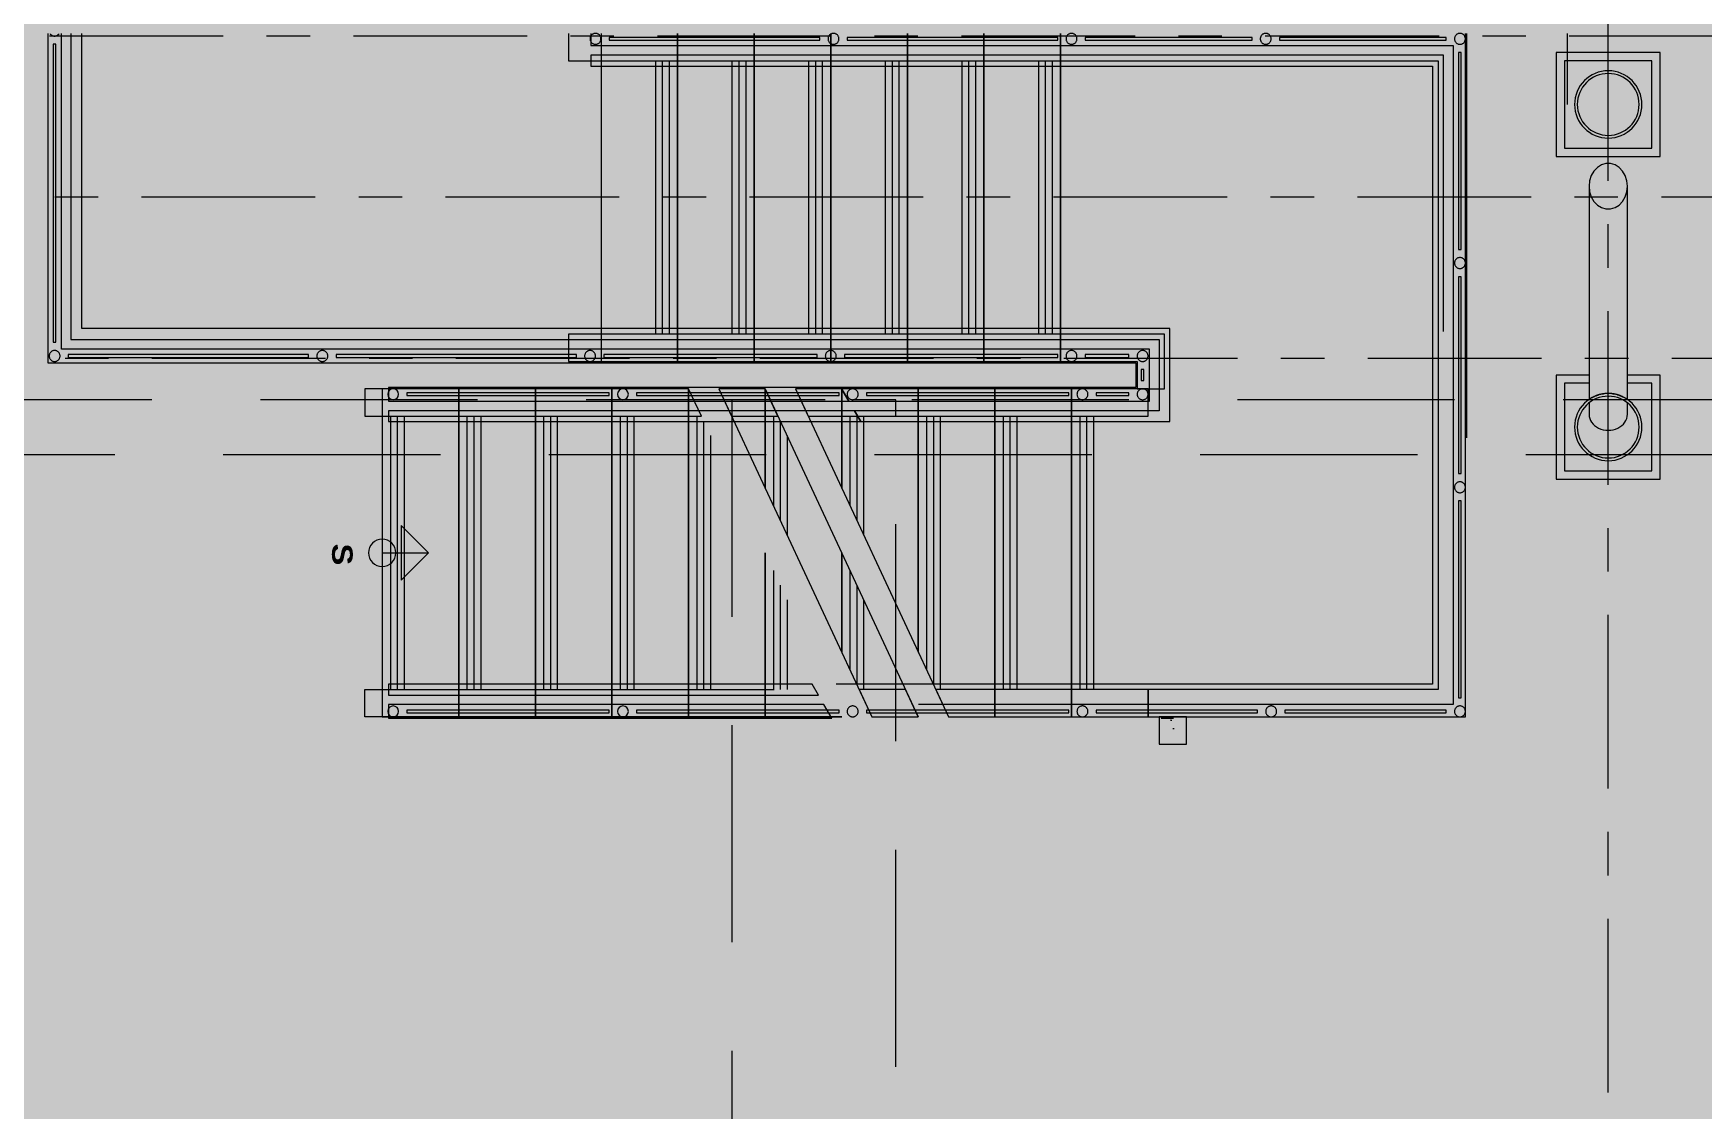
# Model space of a CAD drawing. Header units: metres. Extents: x 1156 to 2335, y -13 to 268.
# Drawn here: x 1250.94 to 1257.05, y 188.25 to 192.19 of the extents above; entities that cross this region are included whole.
import ezdxf

# ---------------------------------------------------------------- set-up
doc = ezdxf.new("R2010")
doc.units = ezdxf.units.M
doc.header["$LTSCALE"] = 0.05
doc.header["$PDMODE"] = 1
for name, pattern in [('Contínua', [0]), ('Grid Line', [0.022225, 0.0127, -0.003175, 0.003175, -0.003175]), ('HIDDEN2', [4.7625, 3.175, -1.5875]), ('IMPORT-Linha de eixo - Traço e ponto', [1500, 1125, -187.5, 0, -187.5]), ('IMPORT-Linha Tracejada 2_1', [225, 150, -75]), ('Overhead 1_16_', [0.00258, 0.001587, -0.000992188])]:
    doc.linetypes.add(name, pattern=pattern)
doc.layers.get('0').update_dxf_attribs({"lineweight": 0})
for name, color, linetype, lineweight, true_color in [('0-1', 7, 'Continuous', 5, 0x767676), ('A-GENM-2', 7, 'Continuous', 5, 0xe9e9e9), ('A-GENM-3', 7, 'Continuous', 5, 0xaeaeae), ('CONTAINER_dwg-1', 9, 'Continuous', 5, 0x808080), ('MV_CHM_EIXOS_2D-1', 9, 'IMPORT-Linha de eixo - Traço e ponto', 5, 0x808080), ('MV_CIV_ESCADA_ARQ-1', 9, 'Continuous', 5, 0x808080), ('MV_CIV_ESCADA_ARQ-2', 9, 'IMPORT-Linha Tracejada 2_1', 5, 0x808080), ('MV_CIV_GUARDA CORPO_ARQ-1', 9, 'Continuous', 5, 0x808080), ('MV_CIV_GUARDA CORPO_ARQ-2', 9, 'IMPORT-Linha Tracejada 2_1', 5, 0x808080), ('S-FNDN-1', 7, 'Continuous', 9, 0xd3d1cb), ('S-GRID-1', 7, 'Grid Line', 5, 0x0080c0)]:
    doc.layers.add(name, color=color, linetype=linetype, lineweight=lineweight, true_color=true_color)
for name, color, linetype, lineweight in [('A-FLOR-OVHD', 7, 'Overhead 1_16_', 5), ('A-GENM', 7, 'Continuous', 5), ('A-GENM-4', 7, 'Continuous', 9), ('ARQ_PAREDE', 3, 'Continuous', 5), ('MV_CIV_PILAR_ARQ', 7, 'Continuous', 5), ('S-FNDN', 7, 'Continuous', 5)]:
    doc.layers.add(name, color=color, linetype=linetype, lineweight=lineweight)
for name, color, linetype in [('FORIR', 4, 'Continuous'), ('G', 1, 'Continuous'), ('sh- talude', 64, 'Continuous'), ('talude', 2, 'Continuous')]:
    doc.layers.add(name, color=color, linetype=linetype)
doc.styles.add('ARIAL', font='', dxfattribs={"height": 1.5})
doc.styles.get("Standard").update_dxf_attribs({"font": 'stylu.ttf'})
doc.styles.get('ARIAL').set_extended_font_data('Arial Black')

# ---------------------------------------------------------------- blocks, each defined once
blk = doc.blocks.new('3D_INFOTEXT')
blk.add_point((0, 0))
at = {"flags": 1}
for tag, p in [('MAR_PEZ', (7.2, 4.1)), ('POS_PEZ', (7.6, -4.3)), ('HANDLE', (7, -38.5)), ('LUN_PRO', (7.2, -21.9)), ('NOM_PRO', (7.6, -13.2)), ('MAT_PRO', (7.6, -30.1))]:
    blk.add_attdef(tag, p, '', height=5.26, dxfattribs=at)
blk = doc.blocks.new('3D_INFOM')
blk.add_point((0, 0))
at = {"layer": 'FORIR', "flags": 1}
for tag, p in [('MARK', (7.6, -4.3)), ('TRA_PEZ', (7.6, -26.3)), ('QTA_PEZ', (7.6, -18.5)), ('NUM_DIS', (7.6, -11.7)), ('DES_PEZ', (7.6, -33.8)), ('TIP_PEZ', (45.7, -18.5)), ('COS_PEZ', (45.7, -26.3)), ('NOT_PEZ', (45.7, -11.7))]:
    blk.add_attdef(tag, p, '', height=5, dxfattribs=at)
blk = doc.blocks.new('PILAR - PILAR-3936892-Térreo')
at = {"layer": 'A-GENM-2'}
h = blk.add_hatch(color=256, dxfattribs=at)
h.paths.add_polyline_path([(0, -0.713), (0.038, -0.707), (0.0723, -0.6895), (0.1004, -0.6605), (0.1175, -0.6249), (0.123, -0.59), (0.117, -0.552), (0.0995, -0.5177), (0.0668, -0.4877), (0.0334, -0.4723), (0, -0.467), (-0.0438, -0.4759), (-0.0723, -0.4905), (-0.0995, -0.5177), (-0.1175, -0.5551), (-0.123, -0.59), (-0.117, -0.628), (-0.0995, -0.6623), (-0.0664, -0.6925), (-0.0349, -0.7075), (-0.0218, -0.7095)])
h.paths.add_polyline_path([(0, -0.703), (-0.0349, -0.6975), (-0.0664, -0.6814), (-0.0914, -0.6564), (-0.1075, -0.6249), (-0.113, -0.59), (-0.1059, -0.552), (-0.0914, -0.5236), (-0.0606, -0.4956), (-0.0334, -0.4823), (0.0028, -0.4774), (0.0398, -0.485), (0.07, -0.5022), (0.0914, -0.5236), (0.1075, -0.5551), (0.113, -0.59), (0.1059, -0.628), (0.0874, -0.6605), (0.0664, -0.6814), (0.0349, -0.6975)])
h.paths.add_polyline_path([(0.0084, 0.208), (0.0248, 0.2128), (0.0438, 0.2264), (0.0524, 0.2355), (0.0631, 0.2556), (0.068, 0.2709), (0.07, 0.2908), (0.068, 0.3108), (0.062, 0.3296), (0.0524, 0.3462), (0.0398, 0.3595), (0.0193, 0.3705), (0.0084, 0.3737), (-0.0084, 0.3737), (-0.0248, 0.3689), (-0.0398, 0.3595), (-0.0524, 0.3462), (-0.062, 0.3296), (-0.068, 0.3108), (-0.07, 0.2908), (-0.068, 0.2709), (-0.0582, 0.2455), (-0.0518, 0.2349), (-0.0334, 0.2182), (-0.0193, 0.2112), (-0.0084, 0.208), (0, 0.208)])
h.paths.add_polyline_path([(0, 0.467), (0.0409, 0.4745), (0.0723, 0.4905), (0.0995, 0.5177), (0.118, 0.5584), (0.123, 0.59), (0.117, 0.628), (0.0995, 0.6623), (0.0664, 0.6925), (0.0349, 0.7075), (-0.0064, 0.712), (-0.038, 0.707), (-0.0723, 0.6895), (-0.0995, 0.6623), (-0.1175, 0.6249), (-0.123, 0.59), (-0.117, 0.552), (-0.0995, 0.5177), (-0.0664, 0.4875), (-0.0349, 0.4725)])
h.paths.add_polyline_path([(0, 0.477), (-0.0349, 0.4825), (-0.0664, 0.4986), (-0.0914, 0.5236), (-0.1075, 0.5551), (-0.113, 0.59), (-0.1059, 0.628), (-0.0914, 0.6564), (-0.0664, 0.6814), (-0.0349, 0.6975), (0, 0.703), (0.0349, 0.6975), (0.0664, 0.6814), (0.0914, 0.6564), (0.1075, 0.6249), (0.113, 0.59), (0.1059, 0.552), (0.0914, 0.5236), (0.0664, 0.4986), (0.0349, 0.4825)])
at = {"layer": 'A-GENM-3'}
h = blk.add_hatch(color=256, dxfattribs=at)
h.paths.add_polyline_path([(0.0995, -0.75), (0.16, -0.75), (0.16, -0.43), (0.07, -0.43), (0.068, -0.4875), (0.0518, -0.4784), (0.062, -0.4852), (0.0723, -0.4905), (0.1025, -0.5236), (0.1175, -0.5551), (0.123, -0.59), (0.117, -0.628), (0.0995, -0.6623), (0.0664, -0.6925), (0.0349, -0.7075), (0, -0.713), (-0.038, -0.707), (-0.0723, -0.6895), (-0.1025, -0.6564), (-0.1175, -0.6249), (-0.123, -0.59), (-0.117, -0.552), (-0.0995, -0.5177), (-0.0668, -0.4877), (-0.07, -0.4889), (-0.0723, -0.43), (-0.16, -0.43), (-0.16, -0.75), (0.0723, -0.75)])
h.paths.add_polyline_path([(0, -0.703), (0.038, -0.6959), (0.0664, -0.6814), (0.0914, -0.6564), (0.1075, -0.6249), (0.113, -0.59), (0.1059, -0.552), (0.0914, -0.5236), (0.07, -0.5022), (0.068, -0.556), (0.0664, -0.5607), (0.0582, -0.5751), (0.0438, -0.5883), (0.026, -0.597), (0.0099, -0.6007), (-0.01, -0.6007), (-0.026, -0.597), (-0.0398, -0.5908), (-0.0536, -0.5801), (-0.0637, -0.5661), (-0.068, -0.556), (-0.07, -0.5431), (-0.07, -0.5022), (-0.0914, -0.5236), (-0.1075, -0.5551), (-0.113, -0.59), (-0.1059, -0.628), (-0.0874, -0.6605), (-0.0664, -0.6814), (-0.0349, -0.6975)])
h.paths.add_polyline_path([(0.0373, -0.4729), (0.0193, -0.4685), (0.0291, -0.4716), (0.0349, -0.4725)])
h.paths.add_polyline_path([(0.038, 0.43), (0.16, 0.43), (0.16, 0.75), (-0.16, 0.75), (-0.16, 0.43), (0.0349, 0.43)])
h.paths.add_polyline_path([(0, 0.467), (-0.0409, 0.4745), (-0.0723, 0.4905), (-0.1025, 0.5236), (-0.1175, 0.5551), (-0.123, 0.59), (-0.117, 0.628), (-0.0995, 0.6623), (-0.0664, 0.6925), (-0.0349, 0.7075), (0, 0.713), (0.038, 0.707), (0.0723, 0.6895), (0.1025, 0.6564), (0.1175, 0.6249), (0.123, 0.59), (0.117, 0.552), (0.0995, 0.5177), (0.0664, 0.4875), (0.0349, 0.4725)])
h.paths.add_polyline_path([(0, 0.477), (0.038, 0.4841), (0.0664, 0.4986), (0.0914, 0.5236), (0.1075, 0.5551), (0.113, 0.59), (0.1059, 0.628), (0.0914, 0.6564), (0.0664, 0.6814), (0.0349, 0.6975), (0, 0.703), (-0.038, 0.6959), (-0.0664, 0.6814), (-0.0914, 0.6564), (-0.1075, 0.6249), (-0.113, 0.59), (-0.1059, 0.552), (-0.0914, 0.5236), (-0.0664, 0.4986), (-0.0349, 0.4825)])
h = blk.add_hatch(color=256, dxfattribs=at)
h.paths.add_polyline_path([(0, -0.6018), (0.0248, -0.5974), (0.0398, -0.5908), (0.0536, -0.5801), (0.0632, -0.5671), (0.068, -0.556), (0.07, -0.5431), (0.068, -0.5001), (0.0606, -0.4956), (0.0334, -0.4823), (-0.0028, -0.4774), (-0.0398, -0.485), (-0.07, -0.5022), (-0.068, -0.556), (-0.0664, -0.5607), (-0.0577, -0.5756), (-0.0444, -0.5879), (-0.0349, -0.5939), (-0.01, -0.6007), (0, -0.6018)])
h.paths.add_polyline_path([(0.07, -0.4889), (0.068, 0.2709), (0.062, 0.2521), (0.0524, 0.2355), (0.0398, 0.2222), (0.0193, 0.2112), (0.0084, 0.208), (-0.0084, 0.208), (-0.0248, 0.2128), (-0.0398, 0.2222), (-0.0524, 0.2355), (-0.062, 0.2521), (-0.068, 0.2709), (-0.07, 0.2709), (-0.068, -0.4875), (-0.0518, -0.4784), (-0.0334, -0.4716), (-0.0193, -0.4685), (0, -0.467), (0.0334, -0.4716), (0.0598, -0.4825), (0.0691, -0.4883)])
at = {"layer": 'A-GENM'}
for p, q in [((0.16, 0.75), (-0.16, 0.75)), ((-0.16, 0.75), (-0.16, 0.43)), ((0.16, 0.43), (0.16, 0.75)), ((-0.16, 0.43), (0.16, 0.43)), ((-0.07, 0.2908), (-0.07, -0.4889)), ((0.07, -0.4889), (0.07, 0.2908)), ((-0.07, -0.43), (-0.16, -0.43)), ((-0.16, -0.43), (-0.16, -0.75)), ((0.16, -0.43), (0.07, -0.43)), ((0.16, -0.75), (0.16, -0.43)), ((-0.07, -0.5022), (-0.07, -0.5431)), ((0.07, -0.5431), (0.07, -0.5022)), ((-0.16, -0.75), (0.16, -0.75))]:
    blk.add_line(p, q, dxfattribs=at)
blk.add_ellipse((0, -0.5431), major_axis=(-0.07, 0), ratio=0.838671, start_param=0, end_param=3.141593, dxfattribs=at)
for points, knots in [([(-0.0391, -0.4734), (-0.0399, -0.4736), (-0.0415, -0.4742), (-0.0438, -0.475), (-0.046, -0.4759), (-0.0487, -0.4771), (-0.0531, -0.479), (-0.0584, -0.4817), (-0.0633, -0.4845), (-0.067, -0.4868), (-0.0694, -0.4884), (-0.07, -0.4888), (-0.07, -0.4889)], [0.6397475, 0.6397475, 0.6397475, 0.6397475, 0.6527778, 0.6666667, 0.6805556, 0.6944444, 0.7222222, 0.7777778, 0.8333333, 0.8888889, 0.9444444, 1, 1, 1, 1]), ([(-0.0597, -0.4825), (-0.059, -0.4821), (-0.0578, -0.4814), (-0.0565, -0.4807), (-0.056, -0.4805)], [0.21768508, 0.21768508, 0.21768508, 0.21768508, 0.23684211, 0.2476639, 0.2476639, 0.2476639, 0.2476639]), ([(0.0384, -0.4731), (0.0377, -0.4729), (0.0365, -0.4725), (0.0351, -0.4721), (0.0341, -0.4718), (0.0334, -0.4716), (0.0326, -0.4714), (0.0316, -0.4711), (0.0297, -0.4706), (0.0269, -0.47), (0.0239, -0.4693), (0.0213, -0.4689), (0.0197, -0.4686), (0.0182, -0.4684), (0.0168, -0.4681), (0.0149, -0.4679), (0.0125, -0.4676), (0.0092, -0.4673), (0.0049, -0.4671), (0, -0.467), (-0.005, -0.4671), (-0.0101, -0.4674), (-0.0141, -0.4678), (-0.0168, -0.4682), (-0.0183, -0.4684), (-0.0193, -0.4685), (-0.0204, -0.4687), (-0.0217, -0.4689), (-0.024, -0.4693), (-0.027, -0.47), (-0.0297, -0.4706), (-0.0316, -0.4711), (-0.0326, -0.4714), (-0.0334, -0.4716), (-0.0341, -0.4718), (-0.0351, -0.4721), (-0.0365, -0.4725), (-0.0377, -0.4729), (-0.0383, -0.4731)], [0.3642277, 0.3642277, 0.3642277, 0.3642277, 0.375, 0.3819444, 0.3854167, 0.3888889, 0.3923611, 0.3958333, 0.4027778, 0.4166667, 0.4305556, 0.4375, 0.4444444, 0.4479167, 0.4513889, 0.4583333, 0.4652778, 0.4722222, 0.4861111, 0.5, 0.5138889, 0.5277778, 0.5416667, 0.5486111, 0.5520833, 0.5555556, 0.5590278, 0.5625, 0.5694444, 0.5833333, 0.5972222, 0.6041667, 0.6076389, 0.6111111, 0.6145833, 0.6180556, 0.625, 0.6357675, 0.6357675, 0.6357675, 0.6357675]), ([(-0.0029, -0.477), (-0.0019, -0.477), (0, -0.477), (0.0019, -0.477), (0.0029, -0.477)], [0.49274808, 0.49274808, 0.49274808, 0.49274808, 0.5, 0.50738959, 0.50738959, 0.50738959, 0.50738959]), ([(0.07, -0.4889), (0.07, -0.4888), (0.0694, -0.4884), (0.067, -0.4868), (0.0633, -0.4845), (0.0584, -0.4817), (0.0531, -0.479), (0.0487, -0.4771), (0.046, -0.4759), (0.0438, -0.475), (0.0415, -0.4742), (0.0399, -0.4736), (0.0391, -0.4734)], [0, 0, 0, 0, 0.0555556, 0.1111111, 0.1666667, 0.2222222, 0.2777778, 0.3055556, 0.3194444, 0.3333333, 0.3472222, 0.3602474, 0.3602474, 0.3602474, 0.3602474]), ([(0.0391, -0.4734), (0.0406, -0.4739), (0.0425, -0.4745), (0.0442, -0.4752), (0.0444, -0.4753)], [0.65538924, 0.65538924, 0.65538924, 0.65538924, 0.67763158, 0.68193346, 0.68193346, 0.68193346, 0.68193346]), ([(0.0475, -0.4766), (0.0477, -0.4766), (0.0491, -0.4772), (0.051, -0.4781), (0.0527, -0.4789), (0.0531, -0.4791)], [0.69854014, 0.69854014, 0.69854014, 0.69854014, 0.70065789, 0.72368421, 0.73212648, 0.73212648, 0.73212648, 0.73212648]), ([(0.056, -0.4805), (0.0568, -0.4809), (0.0581, -0.4816), (0.0592, -0.4822), (0.0597, -0.4825)], [0.75236495, 0.75236495, 0.75236495, 0.75236495, 0.76973684, 0.78235961, 0.78235961, 0.78235961, 0.78235961])]:
    blk.add_open_spline(points, degree=3, knots=knots, dxfattribs=at)
for points in [[(-0.0531, -0.4791), (-0.0514, -0.4783), (-0.0496, -0.4774), (-0.0476, -0.4766)], [(-0.0445, -0.4753), (-0.0427, -0.4747), (-0.0409, -0.474), (-0.0391, -0.4734)], [(-0.0382, -0.4731), (-0.0368, -0.4726), (-0.0353, -0.4722), (-0.0338, -0.4717)], [(-0.0202, -0.4687), (-0.0191, -0.4685), (-0.0181, -0.4683), (-0.017, -0.4682)], [(0.017, -0.4682), (0.0181, -0.4683), (0.0191, -0.4685), (0.0202, -0.4687)], [(0.0338, -0.4717), (0.0353, -0.4722), (0.0368, -0.4726), (0.0382, -0.4731)]]:
    blk.add_open_spline(points, degree=3, dxfattribs=at)
at = {"layer": 'A-GENM-4', "flags": 128}
for points in [[(0.07, 0.2908), (0.068, 0.3108), (0.062, 0.3296), (0.0524, 0.3462), (0.0398, 0.3595), (0.0248, 0.3689), (0.0084, 0.3737), (-0.0084, 0.3737), (-0.0248, 0.3689), (-0.0398, 0.3595), (-0.0524, 0.3462), (-0.062, 0.3296), (-0.068, 0.3108), (-0.07, 0.2908)], [(-0.07, 0.2908), (-0.068, 0.2709), (-0.062, 0.2521), (-0.0524, 0.2355), (-0.0398, 0.2222), (-0.0248, 0.2128), (-0.0084, 0.208), (0.0084, 0.208), (0.0248, 0.2128), (0.0398, 0.2222), (0.0524, 0.2355), (0.062, 0.2521), (0.068, 0.2709), (0.07, 0.2908)]]:
    blk.add_lwpolyline(points, dxfattribs=at)
at = {"layer": 'A-GENM-4'}
for centre, radius, start, end in [((0, 0.59), 0.123, 360, 180), ((0, 0.59), 0.113, 0, 180), ((0, 0.59), 0.123, 180, 360), ((0, 0.59), 0.113, 180, 0), ((0, -0.59), 0.123, 360, 180), ((0, -0.59), 0.113, 0, 180), ((0, -0.59), 0.123, 180, 360), ((0, -0.59), 0.113, 180, 0)]:
    blk.add_arc(centre, radius, start, end, dxfattribs=at)
blk = doc.blocks.new('CONTAINER_dwg-4297997-Térreo')
at = {"layer": 'MV_CIV_ESCADA_ARQ-1'}
for points in [[(7.5874, -2.2), (7.6874, -2.1), (7.5874, -2)], [(7.5178, -2.15), (7.5307, -2.1483), (7.5428, -2.1433), (7.5532, -2.1354), (7.5611, -2.125), (7.5661, -2.1129), (7.5678, -2.1), (7.5661, -2.0871), (7.5611, -2.075), (7.5532, -2.0646), (7.5428, -2.0567), (7.5307, -2.0517), (7.5178, -2.05), (7.5049, -2.0517), (7.4928, -2.0567), (7.4824, -2.0646), (7.4745, -2.075), (7.4695, -2.0871), (7.4678, -2.1), (7.4695, -2.1129), (7.4745, -2.125), (7.4824, -2.1354), (7.4928, -2.1433), (7.5049, -2.1483)]]:
    blk.add_hatch(color=256, dxfattribs=at).paths.add_polyline_path(points)
at = {"layer": 'MV_CIV_PILAR_ARQ'}
h = blk.add_hatch(dxfattribs=at)
h.set_pattern_fill('FP_10', color=256, style=0, pattern_type=2)
h.set_pattern_definition([(0, (3.348, 58.742), (0, 0.46765), [0.045, -0.225]), (0, (3.483, 58.976), (0, 0.46765), [0.045, -0.225]), (60, (3.348, 58.742), (-0.4049968, 0.233825), [0.045, -0.225]), (60, (3.618, 58.742), (-0.4049968, 0.233825), [0.045, -0.225]), (120, (3.393, 58.742), (0.4049968, 0.233825), [0.045, -0.225]), (120, (3.663, 58.742), (0.4049968, 0.233825), [0.045, -0.225]), (0, (3.348, 58.787), (0, 0.09), [0, -0.09, 0, -0.135]), (45, (3.393, 58.787), (-0.06363961, 0.06363961), [0, -0.0675, 0, -0.1125])])
h.paths.add_polyline_path([(10.4578, -2.8), (10.4578, -2.7), (10.3578, -2.7), (10.3578, -2.8)])
at = {"layer": '0-1', "flags": 128}
blk.add_lwpolyline([(10.3578, -2.7), (10.3578, -2.8), (10.4578, -2.8), (10.4578, -2.7)], close=True, dxfattribs=at)
at = {"layer": 'MV_CHM_EIXOS_2D-1'}
blk.add_line((11.85, -0.2), (11.85, -0.46), dxfattribs=at)
at = {"layer": 'MV_CIV_ESCADA_ARQ-1'}
for p, q in [((8.9478, -1.6), (8.9478, -1.9278)), ((8.9728, -1.6179), (8.9728, -1.9814)), ((8.9978, -1.6714), (8.9978, -2.035)), ((9.2278, -2.1643), (9.2278, -2.5278)), ((9.2528, -2.2179), (9.2528, -2.5814)), ((9.2778, -2.2714), (9.2778, -2.6)), ((9.3082, -2.7), (9.4778, -2.7))]:
    blk.add_line(p, q, dxfattribs=at)
at = {"layer": 'MV_CIV_ESCADA_ARQ-1', "flags": 128}
for points in [[(8.9178, -1.5), (8.9178, -1.8635), (8.9178, -1.5), (8.7482, -1.5)], [(7.5178, -2.1), (7.6874, -2.1), (7.5874, -2), (7.5874, -2.2), (7.6874, -2.1)], [(9.1978, -2.4635), (9.1978, -2.1), (9.1978, -2.4635)]]:
    blk.add_lwpolyline(points, dxfattribs=at)
at = {"layer": 'MV_CIV_ESCADA_ARQ-1'}
for start, end in [(90, 270), (270, 90)]:
    blk.add_arc((7.5178, -2.1), 0.05, start, end, dxfattribs=at)
at = {"layer": 'MV_CIV_ESCADA_ARQ-2'}
for p, q in [((8.3178, -0.2), (8.3178, -1.4)), ((8.8778, -1.4), (8.8778, -0.2)), ((9.1578, -1.4), (9.1578, -0.2)), ((9.4378, -1.4), (9.4378, -0.2)), ((8.5178, -1.3), (8.5178, -0.3)), ((8.5428, -1.3), (8.5428, -0.3)), ((8.5678, -1.3), (8.5678, -0.3)), ((8.7978, -1.3), (8.7978, -0.3)), ((8.8228, -1.3), (8.8228, -0.3)), ((8.8478, -1.3), (8.8478, -0.3)), ((9.0778, -1.3), (9.0778, -0.3)), ((9.1028, -1.3), (9.1028, -0.3)), ((9.1278, -1.3), (9.1278, -0.3)), ((9.3578, -1.3), (9.3578, -0.3)), ((9.3828, -1.3), (9.3828, -0.3)), ((9.4078, -1.3), (9.4078, -0.3)), ((9.6378, -1.3), (9.6378, -0.3)), ((9.6628, -1.3), (9.6628, -0.3)), ((9.6878, -1.3), (9.6878, -0.3)), ((9.9178, -1.3), (9.9178, -0.3)), ((9.9428, -1.3), (9.9428, -0.3)), ((9.9678, -1.3), (9.9678, -0.3)), ((8.7482, -1.5), (9.3082, -2.7)), ((7.5478, -1.6), (7.5478, -2.6)), ((7.5728, -1.6), (7.5728, -2.6)), ((7.5978, -1.6), (7.5978, -2.6)), ((7.8278, -1.6), (7.8278, -2.6)), ((7.8528, -1.6), (7.8528, -2.6)), ((7.8778, -1.6), (7.8778, -2.6)), ((8.1078, -1.6), (8.1078, -2.6)), ((8.1328, -1.6), (8.1328, -2.6)), ((8.1578, -1.6), (8.1578, -2.6)), ((8.3878, -1.6), (8.3878, -2.6)), ((8.4128, -1.6), (8.4128, -2.6)), ((8.4378, -1.6), (8.4378, -2.6)), ((8.6678, -1.6), (8.6678, -2.6)), ((8.6928, -1.6179), (8.6928, -2.6)), ((9.2278, -1.6), (9.2278, -1.9278)), ((9.2528, -1.6), (9.2528, -1.9814)), ((9.2778, -1.6), (9.2778, -2.035)), ((9.5078, -1.6), (9.5078, -2.5278)), ((9.5328, -1.6), (9.5328, -2.5814)), ((9.5578, -1.6), (9.5578, -2.6)), ((9.7878, -1.6), (9.7878, -2.6)), ((9.8128, -1.6), (9.8128, -2.6)), ((9.8378, -1.6), (9.8378, -2.6)), ((10.0678, -1.6), (10.0678, -2.6)), ((10.0928, -1.6), (10.0928, -2.6)), ((10.1178, -1.6), (10.1178, -2.6)), ((8.7178, -1.6714), (8.7178, -2.6)), ((8.9178, -2.7), (8.9178, -2.1)), ((9.1978, -2.4635), (9.1978, -2.1)), ((8.9478, -2.1643), (8.9478, -2.6)), ((8.9728, -2.2179), (8.9728, -2.6)), ((8.9978, -2.2714), (8.9978, -2.6))]:
    blk.add_line(p, q, dxfattribs=at)
at = {"layer": 'MV_CIV_ESCADA_ARQ-2', "flags": 128}
for points in [[(8.1994, -0.2), (8.1994, -0.3), (8.3178, -0.3), (9.9978, -0.3), (9.9978, -0.2)], [(8.3178, -0.2), (8.3178, -1.4), (8.5978, -1.4)], [(8.5978, -0.2), (8.5978, -1.4), (8.8778, -1.4), (8.8778, -0.2)], [(8.8778, -0.2), (8.8778, -1.4), (9.1578, -1.4), (9.1578, -0.2)], [(9.1578, -0.2), (9.1578, -1.4), (9.4378, -1.4), (9.4378, -0.2)], [(9.4378, -0.2), (9.4378, -1.4), (9.7178, -1.4)], [(9.7178, -0.2), (9.7178, -1.4), (9.9978, -1.4)], [(9.9978, -0.2), (9.9978, -0.3), (11.3778, -0.3), (11.3778, -2.6), (10.3178, -2.6), (10.3178, -2.7)], [(9.9978, -0.2), (9.9978, -1.4), (10.2778, -1.4), (10.2778, -1.5), (10.0378, -1.5)], [(10.0378, -2.7), (10.0378, -1.5), (10.0378, -2.7), (11.4778, -2.7), (11.4778, -0.2)], [(10.3178, -2.7), (11.4778, -2.7), (11.4778, -0.2)], [(7.5178, -1.5), (7.4543, -1.5), (7.4543, -1.6), (7.5178, -1.6), (8.6845, -1.6), (8.6378, -1.5), (7.5178, -1.5), (7.5178, -2.7), (7.7978, -2.7), (7.7978, -1.5), (7.5178, -1.5), (7.5178, -2.7)], [(8.6378, -2.7), (8.6378, -1.5), (8.6378, -2.7), (8.9178, -2.7), (8.9178, -2.1), (8.9178, -2.7), (9.1978, -2.7), (7.5178, -2.7), (7.4543, -2.7), (7.4543, -2.6), (7.5178, -2.6), (9.1511, -2.6), (9.1978, -2.7), (8.6378, -1.5)], [(7.7978, -1.5), (7.7978, -2.7), (8.0778, -2.7), (8.0778, -1.5), (7.7978, -1.5), (7.7978, -2.7)], [(8.0778, -1.5), (8.0778, -2.7), (8.3578, -2.7), (8.3578, -1.5), (8.0778, -1.5), (8.0778, -2.7)], [(8.3578, -1.5), (8.3578, -2.7), (8.6378, -2.7), (8.6378, -1.5), (8.3578, -1.5), (8.3578, -2.7)], [(8.9178, -1.8635), (8.9178, -1.5), (9.4778, -2.7)], [(9.1978, -1.8635), (9.1978, -1.5), (9.1978, -1.8635), (9.1978, -1.5), (9.0282, -1.5), (9.5882, -2.7), (9.7578, -2.7), (9.7578, -1.5), (9.4778, -1.5)], [(9.4778, -2.4635), (9.4778, -1.5), (9.4778, -2.4635), (9.4778, -1.5), (9.1978, -1.5)], [(9.7578, -2.7), (9.7578, -1.5), (9.7578, -2.7), (10.0378, -2.7), (10.0378, -1.5), (9.7578, -1.5)]]:
    blk.add_lwpolyline(points, dxfattribs=at)
for points in [[(8.5978, -0.2), (8.5978, -1.4)], [(9.7178, -0.2), (9.7178, -1.4)], [(9.9978, -0.2), (9.9978, -1.4)], [(9.9978, -1.3), (8.3178, -1.3), (8.1994, -1.3), (8.1994, -1.4), (8.3178, -1.4), (9.9978, -1.4)], [(10.3778, -1.5), (10.3778, -1.3), (9.9978, -1.3), (9.9978, -1.4), (10.2778, -1.4), (10.2778, -1.5)], [(8.9645, -1.6), (8.9178, -1.5), (8.7482, -1.5), (8.7948, -1.6)], [(10.3178, -1.5), (10.2778, -1.5), (9.0282, -1.5), (9.0748, -1.6), (10.2778, -1.6), (10.3178, -1.6)], [(9.4311, -2.6), (9.2615, -2.6), (9.3082, -2.7), (9.4778, -2.7)], [(10.3178, -2.6), (9.5415, -2.6), (9.5882, -2.7), (10.3178, -2.7)]]:
    blk.add_lwpolyline(points, close=True, dxfattribs=at)
at = {"layer": 'MV_CIV_GUARDA CORPO_ARQ-1', "flags": 128}
for points in [[(6.325, -0.2399), (6.315, -0.2399), (6.315, -1.33), (6.325, -1.33)], [(6.37, -1.375), (6.37, -1.385), (7.2489, -1.385), (7.2489, -1.375)], [(7.3489, -1.375), (7.3489, -1.385), (8.2278, -1.385), (8.2278, -1.375)], [(8.3278, -1.375), (8.3278, -1.385), (9.1078, -1.385), (9.1078, -1.375)], [(9.2078, -1.375), (9.2078, -1.385), (9.9878, -1.385), (9.9878, -1.375)], [(10.0878, -1.375), (10.0878, -1.385), (10.2478, -1.385), (10.2478, -1.375)], [(10.3028, -1.43), (10.2928, -1.43), (10.2928, -1.47), (10.3028, -1.47)], [(7.5578, -1.545), (9.2238, -1.545), (9.1949, -1.495), (7.5578, -1.495), (7.5409, -1.495), (7.5409, -1.545)], [(8.3478, -1.525), (8.3478, -1.515), (7.6078, -1.515), (7.6078, -1.525)], [(9.1878, -1.525), (9.1878, -1.515), (8.4478, -1.515), (8.4478, -1.525)], [(10.2478, -1.525), (10.2478, -1.515), (10.1278, -1.515), (10.1278, -1.525)], [(7.5578, -1.62), (9.2671, -1.62), (9.244, -1.58), (7.5578, -1.58), (7.5409, -1.58), (7.5409, -1.62)], [(7.5578, -2.62), (9.1123, -2.62), (9.0892, -2.58), (7.5578, -2.58), (7.5409, -2.58), (7.5409, -2.62)], [(7.5578, -2.705), (9.1613, -2.705), (9.1325, -2.655), (7.5578, -2.655), (7.5409, -2.655), (7.5409, -2.705)], [(7.6078, -2.675), (7.6078, -2.685), (8.3478, -2.685), (8.3478, -2.675)], [(8.4478, -2.675), (8.4478, -2.685), (9.1498, -2.685), (9.144, -2.675)]]:
    blk.add_lwpolyline(points, close=True, dxfattribs=at)
at = {"layer": 'MV_CIV_GUARDA CORPO_ARQ-1'}
for centre, start, end in [((7.5578, -1.52), 90, 270), ((7.5578, -1.52), 270, 90), ((8.3978, -1.52), 90, 270), ((8.3978, -1.52), 270, 90), ((7.5578, -2.68), 90, 270), ((7.5578, -2.68), 270, 90), ((8.3978, -2.68), 90, 270), ((8.3978, -2.68), 270, 90)]:
    blk.add_arc(centre, 0.02, start, end, dxfattribs=at)
at = {"layer": 'MV_CIV_GUARDA CORPO_ARQ-2', "flags": 128}
for points in [[(6.295, -0.2), (6.295, -1.405), (8.2778, -1.405), (10.0378, -1.405), (10.2728, -1.405), (10.2728, -1.495), (10.0778, -1.495), (9.1949, -1.495), (9.2238, -1.545), (10.0778, -1.545)], [(10.0778, -1.545), (10.3228, -1.545), (10.3228, -1.355), (10.0378, -1.355), (8.2778, -1.355), (6.345, -1.355), (6.345, -0.2)], [(6.38, -0.2), (6.38, -1.32), (8.2778, -1.32), (10.0378, -1.32), (10.3578, -1.32), (10.3578, -1.58), (10.0778, -1.58), (9.244, -1.58), (9.2671, -1.62), (10.0778, -1.62)], [(10.0778, -1.62), (10.3978, -1.62), (10.3978, -1.28), (10.0378, -1.28), (8.2778, -1.28), (6.42, -1.28), (6.42, -0.2)], [(8.2809, -0.2), (8.2809, -0.245), (8.2976, -0.245)], [(8.2976, -0.245), (10.0378, -0.245), (11.4328, -0.245), (11.4328, -2.655), (10.0778, -2.655), (9.1325, -2.655), (9.1613, -2.705), (10.0778, -2.705), (11.4828, -2.705), (11.4828, -0.2)], [(8.2976, -0.32), (10.0378, -0.32), (11.3578, -0.32), (11.3578, -2.58), (10.0778, -2.58), (9.0892, -2.58), (9.1123, -2.62), (10.0778, -2.62), (11.3978, -2.62), (11.3978, -0.28), (10.0378, -0.28), (8.2976, -0.28), (8.2809, -0.28), (8.2809, -0.32), (8.2976, -0.32)]]:
    blk.add_lwpolyline(points, dxfattribs=at)
for points in [[(9.1177, -0.225), (9.1177, -0.215), (8.3476, -0.215), (8.3476, -0.225)], [(9.9878, -0.225), (9.9878, -0.215), (9.2177, -0.215), (9.2177, -0.225)], [(10.6978, -0.225), (10.6978, -0.215), (10.0878, -0.215), (10.0878, -0.225)], [(11.4078, -0.225), (11.4078, -0.215), (10.7978, -0.215), (10.7978, -0.225)], [(11.4528, -0.99), (11.4628, -0.99), (11.4628, -0.27), (11.4528, -0.27)], [(11.4528, -1.81), (11.4628, -1.81), (11.4628, -1.09), (11.4528, -1.09)], [(10.0278, -1.525), (10.0278, -1.515), (9.2878, -1.515), (9.2878, -1.525)], [(11.4528, -2.63), (11.4628, -2.63), (11.4628, -1.91), (11.4528, -1.91)], [(9.1498, -2.685), (9.1878, -2.685), (9.1878, -2.675), (9.144, -2.675)], [(9.2878, -2.675), (9.2878, -2.685), (10.0278, -2.685), (10.0278, -2.675)], [(10.1278, -2.675), (10.1278, -2.685), (10.7178, -2.685), (10.7178, -2.675)], [(10.8178, -2.675), (10.8178, -2.685), (11.4078, -2.685), (11.4078, -2.675)]]:
    blk.add_lwpolyline(points, close=True, dxfattribs=at)
at = {"layer": 'MV_CIV_GUARDA CORPO_ARQ-2'}
for centre, start, end in [((6.32, -0.1899), 215.0122, 324.9878), ((8.2976, -0.22), 90.00077, 270), ((8.2976, -0.22), 270, 89.99923), ((9.1677, -0.22), 90.00047, 270), ((9.1677, -0.22), 270, 89.99953), ((10.0378, -0.22), 90.00016, 270), ((10.0378, -0.22), 270, 89.99984), ((10.7478, -0.22), 90, 270), ((10.7478, -0.22), 270, 90), ((11.4578, -0.22), 0, 180), ((11.4578, -0.22), 180, 0), ((11.4578, -1.04), 0, 180), ((11.4578, -1.04), 180, 0), ((6.32, -1.38), 0, 180), ((6.32, -1.38), 180, 0), ((7.2989, -1.38), 90, 270), ((7.2989, -1.38), 270, 90), ((8.2778, -1.38), 90, 270), ((8.2778, -1.38), 270, 90), ((9.1578, -1.38), 90, 270), ((9.1578, -1.38), 270, 90), ((10.0378, -1.38), 90, 270), ((10.0378, -1.38), 270, 90), ((10.2978, -1.38), 90, 270), ((10.2978, -1.38), 270, 90), ((9.2378, -1.52), 90, 270), ((9.2378, -1.52), 270, 90), ((10.0778, -1.52), 90, 270), ((10.0778, -1.52), 270, 90), ((10.2978, -1.52), 0, 180), ((10.2978, -1.52), 180, 0), ((11.4578, -1.86), 0, 180), ((11.4578, -1.86), 180, 0), ((9.2378, -2.68), 90, 270), ((9.2378, -2.68), 270, 90), ((10.0778, -2.68), 90, 270), ((10.0778, -2.68), 270, 90), ((10.7678, -2.68), 90, 270), ((10.7678, -2.68), 270, 90), ((11.4578, -2.68), 90, 270), ((11.4578, -2.68), 270, 90)]:
    blk.add_arc(centre, 0.02, start, end, dxfattribs=at)
at = {"layer": 'MV_CIV_PILAR_ARQ', "flags": 128}
blk.add_lwpolyline([(10.3578, -2.7), (10.3578, -2.8), (10.4578, -2.8), (10.4578, -2.7)], close=True, dxfattribs=at)
at = {"layer": 'MV_CIV_ESCADA_ARQ-1', "insert": (7.4096, -2.0657), "char_height": 0.075, "width": 0.083558, "attachment_point": 1, "rotation": 270, "line_spacing_factor": 0.941778, "style": 'ARIAL'}
blk.add_mtext('S', dxfattribs=at)
blk = doc.blocks.new('A$C48630bea')
at = {"layer": 'S-FNDN-1'}
h = blk.add_hatch(color=256, dxfattribs=at)
h.paths.add_polyline_path([(34.0653, 63.5835), (34.0953, 63.5835), (34.0953, 63.9635), (33.7153, 63.9635), (33.7153, 63.5835), (33.9447, 63.5835)])
h.paths.add_polyline_path([(33.9447, 63.6135), (33.7453, 63.6135), (33.7453, 63.9335), (34.0653, 63.9335), (34.0653, 63.6135)])
blk.add_hatch(color=256, dxfattribs=at).paths.add_polyline_path([(34.0953, 62.4035), (34.0953, 62.7835), (33.9753, 62.7835), (33.9753, 62.7535), (34.0653, 62.7535), (34.0653, 62.4335), (33.7453, 62.4335), (33.7453, 62.7535), (33.8353, 62.7535), (33.8353, 62.7835), (33.7153, 62.7835), (33.7153, 62.4035), (34.0653, 62.4035)])
at = {"layer": 'A-FLOR-OVHD', "linetype": 'HIDDEN2', "ltscale": 5}
for p, q in [((94.0653, 62.6935), (15.7453, 62.6935)), ((30.7014, 62.6935), (30.7014, 30.4885)), ((31.3014, 30.4885), (31.3014, 62.6935)), ((15.7453, 62.4935), (94.0653, 62.4935))]:
    blk.add_line(p, q, dxfattribs=at)
at = {"layer": 'A-FLOR-OVHD', "linetype": 'HIDDEN2'}
blk.add_line((31.3014, 62.6935), (30.7014, 62.6935), dxfattribs=at)
at = {"layer": 'S-FNDN'}
for p, q in [((34.0953, 63.9635), (33.7153, 63.9635)), ((33.7153, 63.9635), (33.7153, 63.5835)), ((34.0953, 63.5835), (34.0953, 63.9635)), ((33.7153, 63.5835), (34.0953, 63.5835)), ((33.8353, 62.7835), (33.7153, 62.7835)), ((33.7153, 62.7835), (33.7153, 62.4035)), ((34.0953, 62.7835), (33.9753, 62.7835)), ((34.0953, 62.4035), (34.0953, 62.7835)), ((33.7153, 62.4035), (34.0953, 62.4035))]:
    blk.add_line(p, q, dxfattribs=at)
at = {"layer": 'A-GENM'}
blk.add_blockref('PILAR - PILAR-3936892-Térreo', (33.9053, 63.1835), dxfattribs=at)
at = {"layer": 'CONTAINER_dwg-1'}
blk.add_blockref('CONTAINER_dwg-4297997-Térreo', (21.9053, 64.2335), dxfattribs=at)

msp = doc.modelspace()

# ---------------------------------------------------------------- hatches: boundary and pattern name
at = {"layer": 'ARQ_PAREDE', "true_color": 0xf7f281}
h = msp.add_hatch(color=51, dxfattribs=at)
h.dxf.hatch_style = 1
h.paths.add_polyline_path([(1238.0757, 192.668), (1244.5524, 192.668), (1244.5503, 197.376), (1268.6624, 197.3797), (1268.7024, 197.3797), (1298.5524, 197.3797), (1298.7503, 197.376), (1304.8684, 197.37), (1304.8503, 192.6497), (1317.329, 192.668), (1317.329, 192.3027), (1317.1254, 192.3027), (1317.1254, 149.8545), (1238.0757, 149.8545)])
h.paths.add_polyline_path([(1317.3002, 191.2291), (1317.3002, 139.2102)])
at = {"layer": 'sh- talude'}
h = msp.add_hatch(color=256, dxfattribs=at)
edge = h.paths.add_edge_path()
edge.add_line((1312.7625, 205.0351), (1292.5493, 206.9062))
edge.add_line((1292.5493, 206.9062), (1288.6223, 207.2072))
edge.add_line((1288.6223, 207.2072), (1285.5533, 207.4412))
edge.add_line((1285.5533, 207.4412), (1282.0343, 207.5672))
edge.add_line((1282.0343, 207.5672), (1279.3713, 207.5362))
edge.add_line((1279.3713, 207.5362), (1276.5203, 207.6002))
edge.add_line((1276.5203, 207.6002), (1274.0843, 207.6532))
edge.add_line((1274.0843, 207.6532), (1270.3683, 207.6682))
edge.add_line((1270.3683, 207.6682), (1267.2763, 207.6832))
edge.add_line((1267.2763, 207.6832), (1263.5473, 207.4882))
edge.add_line((1263.5473, 207.4882), (1259.3603, 207.4172))
edge.add_line((1259.3603, 207.4172), (1255.3893, 207.2592))
edge.add_line((1255.3893, 207.2592), (1252.2383, 207.1972))
edge.add_line((1252.2383, 207.1972), (1248.8783, 206.9572))
edge.add_line((1248.8783, 206.9572), (1245.7783, 206.7962))
edge.add_line((1245.7783, 206.7962), (1243.2333, 206.7602))
edge.add_line((1243.2333, 206.7602), (1240.8083, 206.8322))
edge.add_line((1240.8083, 206.8322), (1238.4383, 206.6882))
edge.add_line((1238.4383, 206.6882), (1235.5693, 206.4152))
edge.add_line((1235.5693, 206.4152), (1234.8133, 206.2562))
edge.add_line((1234.8133, 206.2562), (1234.0843, 205.9572))
edge.add_line((1234.0843, 205.9572), (1233.2083, 205.4562))
edge.add_line((1233.2083, 205.4562), (1232.5573, 204.9592))
edge.add_line((1232.5573, 204.9592), (1232.0403, 204.4122))
edge.add_line((1232.0403, 204.4122), (1231.5643, 203.5252))
edge.add_line((1231.5643, 203.5252), (1231.1633, 202.6932))
edge.add_line((1231.1633, 202.6932), (1230.7913, 201.1292))
edge.add_line((1230.7913, 201.1292), (1229.9023, 199.0652))
edge.add_line((1229.9023, 199.0652), (1229.3253, 197.1352))
edge.add_line((1229.3253, 197.1352), (1228.7263, 194.9192))
edge.add_line((1228.7263, 194.9192), (1228.1513, 192.8452))
edge.add_line((1228.1513, 192.8452), (1227.2283, 190.4052))
edge.add_line((1227.2283, 190.4052), (1226.2213, 187.8382))
edge.add_line((1226.2213, 187.8382), (1225.4373, 185.5572))
edge.add_line((1225.4373, 185.5572), (1224.5773, 183.1922))
edge.add_line((1224.5773, 183.1922), (1223.6923, 180.7422))
edge.add_line((1223.6923, 180.7422), (1222.6003, 178.5432))
edge.add_line((1222.6003, 178.5432), (1221.2983, 176.3212))
edge.add_line((1221.2983, 176.3212), (1219.8573, 174.2532))
edge.add_line((1219.8573, 174.2532), (1219.0523, 171.6592))
edge.add_line((1219.0523, 171.6592), (1220.3203, 173.5492))
edge.add_line((1220.3203, 173.5492), (1221.2813, 174.9962))
edge.add_line((1221.2813, 174.9962), (1222.1743, 176.4812))
edge.add_line((1222.1743, 176.4812), (1224.2773, 180.1242))
edge.add_line((1224.2773, 180.1242), (1225.1113, 181.9892))
edge.add_line((1225.1113, 181.9892), (1225.8333, 184.0162))
edge.add_line((1225.8333, 184.0162), (1226.7913, 186.6852))
edge.add_line((1226.7913, 186.6852), (1227.5533, 188.7752))
edge.add_line((1227.5533, 188.7752), (1228.2163, 190.3842))
edge.add_line((1228.2163, 190.3842), (1228.6693, 191.9922))
edge.add_line((1228.6693, 191.9922), (1229.3993, 193.6362))
edge.add_line((1229.3993, 193.6362), (1229.8563, 195.5032))
edge.add_line((1229.8563, 195.5032), (1230.3273, 196.8182))
edge.add_line((1230.3273, 196.8182), (1230.7373, 198.2282))
edge.add_line((1230.7373, 198.2282), (1231.3893, 199.9412))
edge.add_line((1231.3893, 199.9412), (1232.1013, 201.6372))
edge.add_line((1232.1013, 201.6372), (1232.7043, 202.9992))
edge.add_line((1232.7043, 202.9992), (1233.4113, 203.9652))
edge.add_line((1233.4113, 203.9652), (1234.1103, 204.7712))
edge.add_line((1234.1103, 204.7712), (1235.8883, 205.5532))
edge.add_line((1235.8883, 205.5532), (1238.5183, 205.8332))
edge.add_line((1238.5183, 205.8332), (1241.3463, 205.8672))
edge.add_line((1241.3463, 205.8672), (1243.9033, 205.7992))
edge.add_line((1243.9033, 205.7992), (1246.4843, 205.9412))
edge.add_line((1246.4843, 205.9412), (1248.9408, 206.083))
edge.add_line((1248.9408, 206.083), (1252.2782, 206.3214))
edge.add_line((1252.2782, 206.3214), (1255.4154, 206.3831))
edge.add_line((1255.4154, 206.3831), (1259.3852, 206.5411))
edge.add_line((1259.3852, 206.5411), (1263.5776, 206.6122))
edge.add_line((1263.5776, 206.6122), (1267.2971, 206.8067))
edge.add_line((1267.2971, 206.8067), (1270.3641, 206.7918))
edge.add_line((1270.3641, 206.7918), (1274.073, 206.7768))
edge.add_line((1274.073, 206.7768), (1276.5013, 206.724))
edge.add_line((1276.5013, 206.724), (1279.3666, 206.6597))
edge.add_line((1279.3666, 206.6597), (1282.0237, 206.6906))
edge.add_line((1282.0237, 206.6906), (1285.5043, 206.566))
edge.add_line((1285.5043, 206.566), (1288.5557, 206.3333))
edge.add_line((1288.5557, 206.3333), (1292.4754, 206.0329))
edge.add_line((1292.4754, 206.0329), (1315.6198, 203.8904))
edge.add_line((1315.6198, 203.8904), (1317.3723, 203.1492))
edge.add_line((1317.3723, 203.1492), (1321.2743, 201.9172))
edge.add_line((1321.2743, 201.9172), (1324.4133, 201.1522))
edge.add_line((1324.4133, 201.1522), (1328.1723, 199.1092))
edge.add_line((1328.1723, 199.1092), (1333.3393, 197.7782))
edge.add_line((1333.3393, 197.7782), (1337.5263, 196.3752))
edge.add_line((1337.5263, 196.3752), (1345.0523, 193.5572))
edge.add_line((1345.0523, 193.5572), (1351.5073, 191.1952))
edge.add_line((1351.5073, 191.1952), (1353.8593, 190.3312))
edge.add_line((1353.8593, 190.3312), (1357.9883, 188.1392))
edge.add_line((1357.9883, 188.1392), (1361.0903, 186.1532))
edge.add_line((1361.0903, 186.1532), (1363.8433, 184.0112))
edge.add_line((1363.8433, 184.0112), (1364.8934, 183.1132))
edge.add_arc((1363.9185, 181.9732), 1.5, -90, 49.46231, ccw=False)
edge.add_arc((1363.6208, 181.4927), 1.0621, 286.27932, 414.10627)
edge.add_line((1364.2435, 182.3532), (1360.999, 183.9908))
edge.add_line((1360.999, 183.9908), (1346.2328, 190.0817))
edge.add_arc((1345.0184, 187.3385), 3, 66.1202, 74.81332)
edge.add_line((1345.8042, 190.2337), (1335.3939, 193.0595))
edge.add_line((1335.3939, 193.0595), (1335.0939, 191.5867))
edge.add_line((1335.0939, 191.5867), (1322.3926, 195.0344))
edge.add_line((1322.3926, 195.0344), (1303.1424, 200.172))
edge.add_line((1303.1424, 200.172), (1288.4978, 201.3952))
edge.add_line((1288.4978, 201.3952), (1237.3978, 200.4221))
edge.add_line((1237.3978, 200.4221), (1226.1318, 174.8282))
edge.add_line((1226.1318, 174.8282), (1219.6163, 160.6637))
edge.add_line((1219.6163, 160.6637), (1215.8403, 148.5447))
edge.add_line((1215.8403, 148.5447), (1212.1083, 133.7096))
edge.add_line((1212.1083, 133.7096), (1209.1424, 121.3221))
edge.add_line((1209.1424, 121.3221), (1186.5533, 37.221))
edge.add_line((1186.5533, 37.221), (1183.7692, 25.8351))
edge.add_line((1183.7692, 25.8351), (1183.7692, 24.999))
edge.add_line((1183.7692, 24.999), (1180.3183, 21.9512))
edge.add_line((1180.3183, 21.9512), (1179.6213, 23.7332))
edge.add_line((1179.6213, 23.7332), (1180.1403, 27.0002))
edge.add_line((1180.1403, 27.0002), (1180.5273, 30.4642))
edge.add_line((1180.5273, 30.4642), (1181.7553, 34.1712))
edge.add_line((1181.7553, 34.1712), (1182.6693, 38.2362))
edge.add_line((1182.6693, 38.2362), (1183.8833, 44.2022))
edge.add_line((1183.8833, 44.2022), (1184.8473, 49.8662))
edge.add_line((1184.8473, 49.8662), (1186.1163, 56.3292))
edge.add_line((1186.1163, 56.3292), (1186.8203, 60.9632))
edge.add_line((1186.8203, 60.9632), (1188.1253, 66.4212))
edge.add_line((1188.1253, 66.4212), (1188.8833, 70.9492))
edge.add_line((1188.8833, 70.9492), (1189.9063, 76.0742))
edge.add_line((1189.9063, 76.0742), (1190.8553, 80.9902))
edge.add_line((1190.8553, 80.9902), (1191.6823, 85.4962))
edge.add_line((1191.6823, 85.4962), (1192.6463, 90.4892))
edge.add_line((1192.6463, 90.4892), (1194.0933, 96.9252))
edge.add_line((1194.0933, 96.9252), (1195.3543, 101.8562))
edge.add_line((1195.3543, 101.8562), (1196.4673, 107.6122))
edge.add_line((1196.4673, 107.6122), (1197.4603, 112.5542))
edge.add_line((1197.4603, 112.5542), (1198.5873, 118.1742))
edge.add_line((1198.5873, 118.1742), (1199.8423, 123.9122))
edge.add_line((1199.8423, 123.9122), (1200.6513, 128.5162))
edge.add_line((1200.6513, 128.5162), (1201.9653, 134.0042))
edge.add_line((1201.9653, 134.0042), (1203.0273, 138.7022))
edge.add_line((1203.0273, 138.7022), (1204.0923, 143.8582))
edge.add_line((1204.0923, 143.8582), (1205.1023, 148.6592))
edge.add_line((1205.1023, 148.6592), (1206.2053, 154.1032))
edge.add_line((1206.2053, 154.1032), (1207.3893, 159.2242))
edge.add_line((1207.3893, 159.2242), (1208.4713, 164.1562))
edge.add_line((1208.4713, 164.1562), (1210.0293, 168.2122))
edge.add_line((1210.0293, 168.2122), (1211.7733, 171.7422))
edge.add_line((1211.7733, 171.7422), (1214.4553, 174.6042))
edge.add_line((1214.4553, 174.6042), (1216.3053, 176.7282))
edge.add_line((1216.3053, 176.7282), (1218.1303, 179.5842))
edge.add_line((1218.1303, 179.5842), (1219.6083, 182.9252))
edge.add_line((1219.6083, 182.9252), (1220.6583, 186.6022))
edge.add_line((1220.6583, 186.6022), (1221.8073, 190.1752))
edge.add_line((1221.8073, 190.1752), (1223.6053, 197.7282))
edge.add_line((1223.6053, 197.7282), (1224.7673, 202.4612))
edge.add_line((1224.7673, 202.4612), (1225.5383, 205.0352))
edge.add_line((1225.5383, 205.0352), (1226.5103, 207.3562))
edge.add_line((1226.5103, 207.3562), (1227.3163, 209.1372))
edge.add_line((1227.3163, 209.1372), (1228.3913, 210.9002))
edge.add_line((1228.3913, 210.9002), (1229.5423, 212.0152))
edge.add_line((1229.5423, 212.0152), (1230.5253, 212.3952))
edge.add_line((1230.5253, 212.3952), (1232.2163, 212.9732))
edge.add_line((1232.2163, 212.9732), (1233.9223, 213.6682))
edge.add_line((1233.9223, 213.6682), (1236.6313, 214.0532))
edge.add_line((1236.6313, 214.0532), (1239.3913, 214.1462))
edge.add_line((1239.3913, 214.1462), (1242.4413, 213.7062))
edge.add_line((1242.4413, 213.7062), (1245.5563, 213.3892))
edge.add_line((1245.5563, 213.3892), (1248.6473, 213.1742))
edge.add_line((1248.6473, 213.1742), (1252.6813, 212.8602))
edge.add_line((1252.6813, 212.8602), (1255.3593, 212.7772))
edge.add_line((1255.3593, 212.7772), (1257.7193, 212.5762))
edge.add_line((1257.7193, 212.5762), (1260.5043, 212.3692))
edge.add_line((1260.5043, 212.3692), (1263.7053, 212.2822))
edge.add_line((1263.7053, 212.2822), (1266.9203, 212.1672))
edge.add_line((1266.9203, 212.1672), (1270.4813, 212.0682))
edge.add_line((1270.4813, 212.0682), (1273.7113, 211.9652))
edge.add_line((1273.7113, 211.9652), (1277.1863, 211.8212))
edge.add_line((1277.1863, 211.8212), (1280.8933, 211.4922))
edge.add_line((1280.8933, 211.4922), (1284.4753, 211.2512))
edge.add_line((1284.4753, 211.2512), (1287.9053, 210.6922))
edge.add_line((1287.9053, 210.6922), (1291.4353, 210.0162))
edge.add_line((1291.4353, 210.0162), (1295.9533, 209.1732))
edge.add_line((1295.9533, 209.1732), (1300.0273, 208.0312))
edge.add_line((1300.0273, 208.0312), (1303.3043, 207.7932))
edge.add_line((1303.3043, 207.7932), (1306.7863, 206.9562))
edge.add_line((1306.7863, 206.9562), (1310.0393, 206.0662))
edge.add_line((1310.0393, 206.0662), (1312.7678, 205.0346))

# ---------------------------------------------------------------- linework, layer by layer
at = {"layer": 'S-GRID-1', "ltscale": 1000}
for p, q in [((1256.7024, 138.3097, 1.567), (1256.7024, 261.7045, 1.567)), ((1317.2024, 192.1797, 1.567), (1238.7024, 192.1797, 1.567)), ((1318.6504, 191.5897, 1.567), (1180.6336, 191.5897, 1.567)), ((1417.5896, 190.9997, 1.567), (1238.7024, 190.9997, 1.567))]:
    msp.add_line(p, q, dxfattribs=at)

# ---------------------------------------------------------------- block references
at = {"xscale": -0.001, "yscale": 0.001, "zscale": 0.001, "rotation": 270}
for p in [(1255.0771, 190.9997, 1.567), (1254.9171, 190.8397, 1.567)]:
    msp.add_blockref('3D_INFOTEXT', p, dxfattribs=at)
at = {"layer": 'G', "xscale": -0.001, "yscale": 0.001, "zscale": 0.001, "rotation": 270}
msp.add_blockref('3D_INFOM', (1256.7024, 190.9997, 1.567), dxfattribs=at)
at = {"layer": 'talude', "linetype": 'Contínua'}
msp.add_blockref('A$C48630bea', (1222.797, 128.1559, 1.567), dxfattribs=at)

doc.saveas('drawing.dxf')
